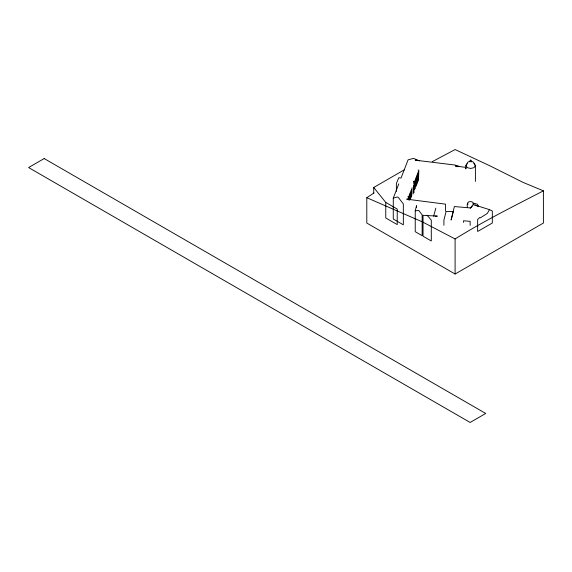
<?xml version="1.0" encoding="UTF-8"?>
<svg xmlns="http://www.w3.org/2000/svg" width="572" height="572" viewBox="0 0 572 572"><rect width="100%" height="100%" fill="white"/><g stroke="black" fill="none" stroke-linecap="round" stroke-linejoin="round"><path stroke-width="0.86" d="M407.729 199.464L408.058 198.041M414.014 183.19L414.342 181.76L413.627 181.667M465.851 168.654L465.887 168.004M415.279 160.174L454.912 165.029L459.716 166.488M415.236 210.818L418.74 210.439L422.15 214.807L422.15 235.693L415.236 231.703L415.236 210.818L416.538 205.648L416.538 207.393M433.676 216.166L435.814 208.129M393.279 198.141L397.197 197.004L398.234 197.333L403.339 203.947L403.339 224.832L393.279 219.026L393.279 198.141L398.791 183.877M489.489 209.645L487.33 213.406L480.337 217.846L479.815 217.46L477.641 219.484L477.641 231.481L492.328 223.001L492.328 211.004L489.489 209.645L474.531 204.933L476.49 205.613M416.623 175.876L416.294 185.914M412.04 187.738L411.711 196.053M409.194 195.095L408.866 199.964M470.105 161.626L469.877 161.94L469.877 160.961L470.656 159.895L471.428 160.961L471.428 161.94L471.199 161.626M470.806 207.5L474.467 203.303L477.463 204.283L478.335 206.156M471.063 207.364C468.032 210.131 473.816 204.583 471.5 206.678M418.282 171.579L417.953 181.617M417.724 173.023L417.396 183.061M417.188 174.403L416.859 184.441M416.051 177.349L415.722 186.522M414.914 180.294L414.586 189.468M411.468 189.21L411.139 197.526M410.903 190.676L410.574 198.992M410.331 192.149L410.002 199.607M413.556 185.571L413.206 193.879M467.024 163.792L465.887 165.265L465.851 168.876M432.289 161.661L455.097 149.542L489.832 165.787L523.251 182.482L543.4 190.833L543.4 223.051L455.097 274.031L366.795 223.051L366.795 197.712L373.988 192.964M455.097 274.031L455.097 238.96L455.977 238.424C484.177 220.899 513.942 206.077 543.4 190.833M373.723 193.515L373.723 187.473L404.347 169.791M470.062 161.197L467.839 162.133L465.994 165.773L467.36 167.675L470.656 168.461L473.945 167.675L475.311 165.773L473.466 162.133L471.242 161.197M435.149 216.144L437.358 216.116L423.03 215.315L423.03 236.2L431.295 240.969L431.295 220.091L427.162 215.301M415.479 178.821L415.158 188.86M409.759 193.622L409.438 200.214M470.491 207.943L454.368 206.549L451.108 220.02L453.303 211.554L446.11 211.533L443.915 219.998L443.915 225.246M465.966 167.396L455.419 166.037L457.807 166.795M418.111 170.077L418.826 170.17L418.497 180.209M407.907 196.475L408.623 196.568L408.294 199.714M406.442 199.135L445.481 204.161L445.481 211.125M413.334 181.288L414.006 181.381L414.006 192.692M415.365 159.967L416.967 160.403M419.498 160.882L413.556 158.394L408.079 159.838L401.036 178.056L398.763 177.742L396.375 183.548L396.375 191.377M477.892 206.227L476.769 205.748M366.795 197.712L422.215 221.807L455.097 238.96M473.888 163.585L474.338 163.864M385.764 202.431L397.233 209.052L397.233 224.596L385.764 217.968L385.764 202.431L373.723 187.473M474.438 163.942L475.403 165.551L475.403 181.417M473.387 204.833C474.131 202.831 472.236 201.451 470.449 201.616C467.102 201.251 466.759 205.069 467.51 207.557M470.148 225.397L470.148 221.35L463.527 220.778L463.527 222.394M473.387 203.332L472.994 204.175L473.394 203.317M44.18 158.551L28.6 167.546L470.12 422.458L485.707 413.456L44.18 158.551M421.099 201.051L421.099 201.051M467.903 204.175L467.496 203.317L467.903 204.175"/></g></svg>
